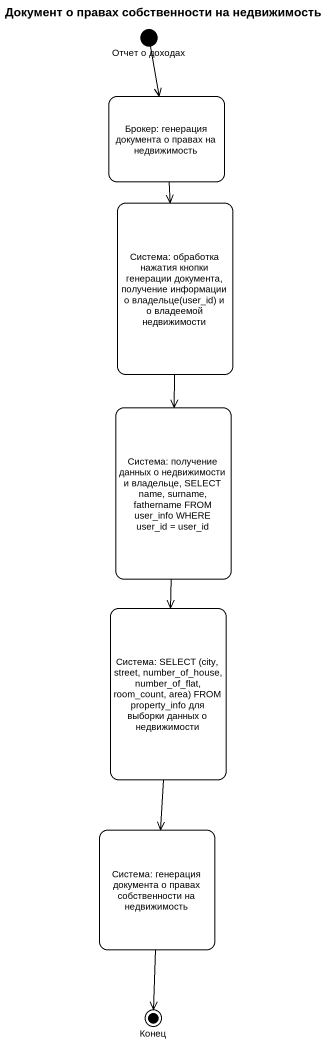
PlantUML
@startuml
title Документ о правах собственности на недвижимость
hide empty description
state "Отчет о доходах" as Отчет_о_доходах <<start>>
state "Брокер: генерация документа о правах на недвижимость" as Брокер_генерация_документа
state "Система: обработка нажатия кнопки генерации документа, получение информации о владельце(user_id) и о владеемой недвижимости" as Система_обработка_нажатия
state "Система: получение данных о недвижимости и владельце, SELECT name, surname, fathername FROM user_info WHERE user_id = user_id" as Система_получение_данных_о
state "Система: SELECT (city, street, number_of_house, number_of_flat, room_count, area) FROM property_info для выборки данных о недвижимости" as Система_SELECT_city_street
state "Система: генерация документа о правах собственности на недвижимость" as Система_генерация_документа
state Конец <<end>>
Отчет_о_доходах --> Брокер_генерация_документа
Брокер_генерация_документа --> Система_обработка_нажатия
Система_обработка_нажатия --> Система_получение_данных_о
Система_получение_данных_о --> Система_SELECT_city_street
Система_SELECT_city_street --> Система_генерация_документа
Система_генерация_документа --> Конец
@enduml
